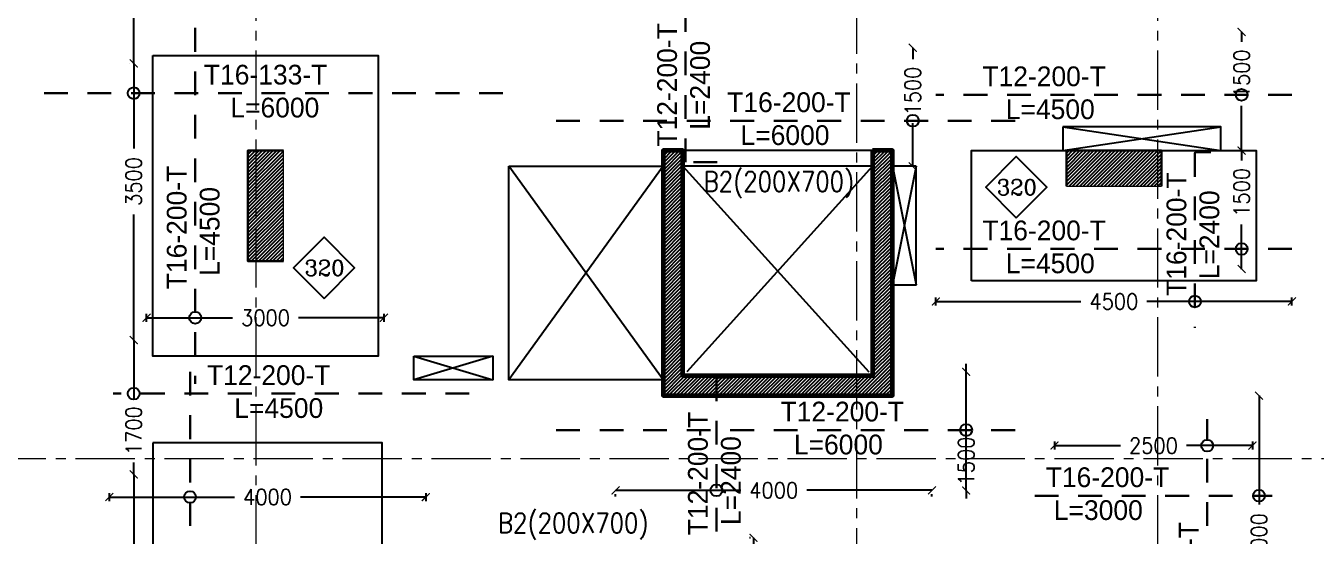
# Model space of a CAD drawing. Header units: millimetres. Extents: x -967280 to 3852, y 2833 to 1955156.
# Drawn here: x -735135 to -718821, y 895758 to 902215 of the extents above; entities that cross this region are included whole.
import ezdxf
from ezdxf.enums import TextEntityAlignment as Align

# ---------------------------------------------------------------- set-up
doc = ezdxf.new("R2010")
doc.units = ezdxf.units.MM
doc.header["$LTSCALE"] = 1000
doc.header["$PDMODE"] = 35
doc.header["$PDSIZE"] = 25
for name, pattern in [('$0$DASHED2', [0.375, 0.25, -0.125]), ('B05-FIRST FLOOR PLAN$0$DLINE', [0.55, 0.3, -0.25]), ('Columns_Structural070816$0$CENTER2', [1.125, 0.75, -0.125, 0.125, -0.125])]:
    doc.linetypes.add(name, pattern=pattern)
for name, color, linetype in [('B05-FIRST FLOOR PLAN$0$STR_ROOF RFT$0$S-SYMB', 30, 'Continuous'), ('S - col hach', 1, 'Continuous'), ('S - dot', 1, 'Continuous'), ('S -Beams', 2, 'Continuous'), ('S-TEXT', 2, 'Continuous'), ('SLAB', 210, 'Continuous')]:
    doc.layers.add(name, color=color, linetype=linetype)
for name, color, linetype, lineweight in [('S - column', 6, 'Continuous', 60), ('ST-000-AXIS', 9, 'Columns_Structural070816$0$CENTER2', 9), ('ST-203-SLAB-TXT', 7, 'Continuous', 30), ('ST-206-SLAB-DIM', 1, 'Continuous', 20), ('ST-RFT-BOT', 2, '$0$DASHED2', 30), ('ST-RFT-TOP', 5, '$0$DASHED2', 30)]:
    doc.layers.add(name, color=color, linetype=linetype, lineweight=lineweight)
doc.styles.add('B05-FIRST FLOOR PLAN$0$XS-Roof RFT$0$T25-100', font='STENCIL.shx', dxfattribs={"height": 250})
doc.styles.add('ROMANC', font='romanc.shx')
doc.styles.add('ST-DIM', font='romans.shx', dxfattribs={"width": 0.85})
doc.styles.add('TUNELNO', font='romans.shx', dxfattribs={"width": 0.9})
doc.dimstyles.new('Copy(2) of DSEC', dxfattribs={"dimtxt": 200, "dimasz": 100, "dimexe": 50, "dimexo": 80, "dimgap": 100, "dimtad": 1, "dimdec": 0, "dimrnd": 5, "dimzin": 0, "dimdsep": 46, "dimtxsty": 'TUNELNO', "dimblk": 'ARCHTICK', "dimcen": 0.09, "dimclrd": 1, "dimclre": 1, "dimclrt": 3, "dimadec": 0, "dimazin": 0, "dimtfac": 0.78125, "dimtdec": 0, "dimtix": 1, "dimtmove": 2, "dimatfit": 3, "dimldrblk": 'ARCHTICK', "dimfxl": 1, "dimtolj": 1, "dimtzin": 0, "dimarcsym": 0})

# ---------------------------------------------------------------- blocks, each defined once
blk = doc.blocks.new('str col from 1st to 3rd')
at = {"layer": 'S - col hach'}
h = blk.add_hatch(dxfattribs=at)
h.set_pattern_fill('ANSI31', color=2, scale=10)
h.set_pattern_definition([(45, (233254.75, -297310.036), (-22.4506403, 22.4506403), [])])
h.paths.add_polyline_path([(-22200, -1300), (-21750, -1300), (-21750, 100), (-22200, 100)])
h = blk.add_hatch(dxfattribs=at)
h.set_pattern_fill('ANSI31', color=3, scale=10)
h.set_pattern_definition([(45, (-254348.726, -1220652.032), (-22.4506403, 22.4506403), [])])
h.paths.add_polyline_path([(-14300, 100), (-14300, -2750), (-16700, -2750), (-16700, 100), (-16950, 100), (-16950, -3000), (-14050, -3000), (-14050, 100)])
h = blk.add_hatch(dxfattribs=at)
h.set_pattern_fill('ANSI31', color=2, scale=10)
h.set_pattern_definition([(45, (-280598.722, -1227402.032), (-22.4506403, 22.4506403), [])])
h.paths.add_polyline_path([(-11143, -350), (-10650, -350), (-10650, 100), (-11850, 100), (-11850, -350)])
at = {"layer": 'S - column', "lineweight": 15}
for points in [[(-21750, 100), (-22200, 100), (-22200, -1300), (-21750, -1300)], [(-11850, -350), (-10650, -350), (-10650, 100), (-11850, 100)]]:
    blk.add_lwpolyline(points, close=True, dxfattribs=at)
at = {"layer": 'S - column', "color": 3}
blk.add_lwpolyline([(-14300, 100), (-14300, -2750), (-16700, -2750), (-16700, 100), (-16950, 100), (-16950, -3000), (-14050, -3000), (-14050, 100)], close=True, dxfattribs=at)
at = {"layer": 'ST-RFT-BOT', "color": 7, "linetype": 'Continuous', "ltscale": 30}
for points in [[(-21750, 100), (-22200, 100), (-22200, -1300), (-21750, -1300)], [(-11850, -350), (-11850, 100), (-10650, 100), (-10650, -350)]]:
    blk.add_lwpolyline(points, dxfattribs=at)
blk = doc.blocks.new('_ArchTick')
at = {"color": 0, "linetype": 'ByBlock', "const_width": 0.15}
blk.add_lwpolyline([(-0.5, -0.5), (0.5, 0.5)], dxfattribs=at)
blk = doc.blocks.new('*D919')
at = {"layer": 'Defpoints', "color": 0, "transparency": 16777216}
for p in [(-723891, 901938), (-723921, 900437), (-723891, 900437)]:
    blk.add_point(p, dxfattribs=at)
at = {"layer": 'ST-206-SLAB-DIM', "color": 1, "lineweight": -2, "transparency": 16777216}
for p, q in [((-723921, 901938), (-723921, 901793)), ((-723921, 900437), (-723921, 900985))]:
    blk.add_line(p, q, dxfattribs=at)
at = {"layer": 'ST-206-SLAB-DIM', "color": 1, "lineweight": -2, "transparency": 16777216, "xscale": 100, "yscale": 100, "zscale": 100}
for p, rotation in [((-723921, 901938), 90), ((-723921, 900437), 270)]:
    blk.add_blockref('_ArchTick', p, dxfattribs=dict(at, rotation=rotation))
at = {"layer": 'ST-206-SLAB-DIM', "color": 3, "transparency": 16777216, "insert": (-723921, 901389), "char_height": 200, "attachment_point": 5, "rotation": 90, "style": 'TUNELNO'}
blk.add_mtext('\\A1;1500', dxfattribs=at)
blk = doc.blocks.new('*D944')
at = {"layer": 'Defpoints', "color": 0, "transparency": 16777216}
for p in [(-733740, 904539), (-733770, 901740), (-733740, 901740)]:
    blk.add_point(p, dxfattribs=at)
at = {"layer": 'ST-206-SLAB-DIM', "color": 1, "lineweight": -2, "transparency": 16777216}
for p, q in [((-733820, 904539), (-733820, 904539)), ((-733770, 904539), (-733770, 903555)), ((-733770, 901740), (-733770, 902720)), ((-733820, 901740), (-733820, 901740))]:
    blk.add_line(p, q, dxfattribs=at)
at = {"layer": 'ST-206-SLAB-DIM', "color": 1, "lineweight": -2, "transparency": 16777216, "xscale": 100, "yscale": 100, "zscale": 100}
for p, rotation in [((-733770, 904539), 89.99795306700649), ((-733770, 901740), 269.9979530670065)]:
    blk.add_blockref('_ArchTick', p, dxfattribs=dict(at, rotation=rotation))
at = {"layer": 'ST-206-SLAB-DIM', "color": 3, "transparency": 16777216, "insert": (-733770, 903137), "char_height": 200, "attachment_point": 5, "rotation": 89.998, "style": 'TUNELNO'}
blk.add_mtext('\\A1;2800', dxfattribs=at)
blk = doc.blocks.new('*D945')
at = {"layer": 'Defpoints', "color": 0, "transparency": 16777216}
for p in [(-733770, 896540), (-733740, 896540), (-733740, 893039)]:
    blk.add_point(p, dxfattribs=at)
at = {"layer": 'ST-206-SLAB-DIM', "color": 1, "lineweight": -2, "transparency": 16777216}
for p, q in [((-733770, 896540), (-733770, 894946)), ((-733770, 893039), (-733770, 894112))]:
    blk.add_line(p, q, dxfattribs=at)
at = {"layer": 'ST-206-SLAB-DIM', "color": 1, "lineweight": -2, "transparency": 16777216, "xscale": 100, "yscale": 100, "zscale": 100}
for p, rotation in [((-733770, 896540), 90), ((-733770, 893039), 270)]:
    blk.add_blockref('_ArchTick', p, dxfattribs=dict(at, rotation=rotation))
at = {"layer": 'ST-206-SLAB-DIM', "color": 3, "transparency": 16777216, "insert": (-733770, 894529), "char_height": 200, "attachment_point": 5, "rotation": 90, "style": 'TUNELNO'}
blk.add_mtext('\\A1;3500', dxfattribs=at)
blk = doc.blocks.new('*D946')
at = {"layer": 'Defpoints', "color": 0, "transparency": 16777216}
for p in [(-734079, 896384), (-730078, 896384), (-730078, 896253)]:
    blk.add_point(p, dxfattribs=at)
at = {"layer": 'ST-206-SLAB-DIM', "color": 1, "lineweight": -2, "transparency": 16777216}
for p, q in [((-734079, 896304), (-734079, 896203)), ((-734079, 896253), (-732496, 896253)), ((-730078, 896253), (-731662, 896253)), ((-730078, 896304), (-730078, 896203))]:
    blk.add_line(p, q, dxfattribs=at)
at = {"layer": 'ST-206-SLAB-DIM', "color": 1, "lineweight": -2, "transparency": 16777216, "xscale": 100, "yscale": 100, "zscale": 100, "rotation": 180}
blk.add_blockref('_ArchTick', (-734079, 896253), dxfattribs=at)
at = {"layer": 'ST-206-SLAB-DIM', "color": 1, "lineweight": -2, "transparency": 16777216, "xscale": 100, "yscale": 100, "zscale": 100}
blk.add_blockref('_ArchTick', (-730078, 896253), dxfattribs=at)
at = {"layer": 'ST-206-SLAB-DIM', "color": 3, "transparency": 16777216, "insert": (-732079, 896253), "char_height": 200, "attachment_point": 5, "style": 'TUNELNO'}
blk.add_mtext('\\A1;4000', dxfattribs=at)
blk = doc.blocks.new('*D947')
at = {"layer": 'Defpoints', "color": 0, "transparency": 16777216}
for p in [(-733740, 901740), (-733770, 898239), (-733740, 898239)]:
    blk.add_point(p, dxfattribs=at)
at = {"layer": 'ST-206-SLAB-DIM', "color": 1, "lineweight": -2, "transparency": 16777216}
for p, q in [((-733770, 901740), (-733770, 900663)), ((-733770, 898239), (-733770, 899828))]:
    blk.add_line(p, q, dxfattribs=at)
at = {"layer": 'ST-206-SLAB-DIM', "color": 1, "lineweight": -2, "transparency": 16777216, "xscale": 100, "yscale": 100, "zscale": 100}
for p, rotation in [((-733770, 901740), 90), ((-733770, 898239), 270)]:
    blk.add_blockref('_ArchTick', p, dxfattribs=dict(at, rotation=rotation))
at = {"layer": 'ST-206-SLAB-DIM', "color": 3, "transparency": 16777216, "insert": (-733770, 900245), "char_height": 200, "attachment_point": 5, "rotation": 90, "style": 'TUNELNO'}
blk.add_mtext('\\A1;3500', dxfattribs=at)
blk = doc.blocks.new('*D948')
at = {"layer": 'Defpoints', "color": 0, "transparency": 16777216}
for p in [(-733607, 898391), (-730606, 898521), (-730606, 898391)]:
    blk.add_point(p, dxfattribs=at)
at = {"layer": 'ST-206-SLAB-DIM', "color": 1, "lineweight": -2, "transparency": 16777216}
for p, q in [((-733607, 898471), (-733607, 898571)), ((-730606, 898471), (-730606, 898571)), ((-733607, 898521), (-732521, 898521)), ((-730606, 898521), (-731687, 898521))]:
    blk.add_line(p, q, dxfattribs=at)
at = {"layer": 'ST-206-SLAB-DIM', "color": 1, "lineweight": -2, "transparency": 16777216, "xscale": 100, "yscale": 100, "zscale": 100, "rotation": 180}
blk.add_blockref('_ArchTick', (-733607, 898521), dxfattribs=at)
at = {"layer": 'ST-206-SLAB-DIM', "color": 1, "lineweight": -2, "transparency": 16777216, "xscale": 100, "yscale": 100, "zscale": 100}
blk.add_blockref('_ArchTick', (-730606, 898521), dxfattribs=at)
at = {"layer": 'ST-206-SLAB-DIM', "color": 3, "transparency": 16777216, "insert": (-732104, 898521), "char_height": 200, "attachment_point": 5, "style": 'TUNELNO'}
blk.add_mtext('\\A1;3000', dxfattribs=at)
blk = doc.blocks.new('*D949')
at = {"layer": 'Defpoints', "color": 0, "transparency": 16777216}
for p in [(-733740, 898239), (-733770, 896540), (-733740, 896540)]:
    blk.add_point(p, dxfattribs=at)
at = {"layer": 'ST-206-SLAB-DIM', "color": 1, "lineweight": -2, "transparency": 16777216}
for p, q in [((-733770, 898239), (-733770, 897497)), ((-733770, 896540), (-733770, 896689))]:
    blk.add_line(p, q, dxfattribs=at)
at = {"layer": 'ST-206-SLAB-DIM', "color": 1, "lineweight": -2, "transparency": 16777216, "xscale": 100, "yscale": 100, "zscale": 100}
for p, rotation in [((-733770, 898239), 90), ((-733770, 896540), 270)]:
    blk.add_blockref('_ArchTick', p, dxfattribs=dict(at, rotation=rotation))
at = {"layer": 'ST-206-SLAB-DIM', "color": 3, "transparency": 16777216, "insert": (-733770, 897093), "char_height": 200, "attachment_point": 5, "rotation": 90, "style": 'TUNELNO'}
blk.add_mtext('\\A1;1700', dxfattribs=at)
blk = doc.blocks.new('*D956')
at = {"layer": 'Defpoints', "color": 0, "transparency": 16777216}
for p in [(-725936, 895737), (-725894, 895737), (-725894, 888737)]:
    blk.add_point(p, dxfattribs=at)
at = {"layer": 'ST-206-SLAB-DIM', "color": 1, "lineweight": -2, "transparency": 16777216}
for p, q in [((-725974, 895737), (-725986, 895737)), ((-725936, 895737), (-725936, 893655)), ((-725936, 888737), (-725936, 892821)), ((-725974, 888737), (-725986, 888737))]:
    blk.add_line(p, q, dxfattribs=at)
at = {"layer": 'ST-206-SLAB-DIM', "color": 1, "lineweight": -2, "transparency": 16777216, "xscale": 100, "yscale": 100, "zscale": 100}
for p, rotation in [((-725936, 895737), 90), ((-725936, 888737), 270)]:
    blk.add_blockref('_ArchTick', p, dxfattribs=dict(at, rotation=rotation))
at = {"layer": 'ST-206-SLAB-DIM', "color": 3, "transparency": 16777216, "insert": (-725936, 893238), "char_height": 200, "attachment_point": 5, "rotation": 90, "style": 'TUNELNO'}
blk.add_mtext('\\A1;7000', dxfattribs=at)
blk = doc.blocks.new('*D957')
at = {"layer": 'Defpoints', "color": 0, "transparency": 16777216}
for p in [(-723246, 897837), (-723216, 897837), (-723216, 896336)]:
    blk.add_point(p, dxfattribs=at)
at = {"layer": 'ST-206-SLAB-DIM', "color": 1, "lineweight": -2, "transparency": 16777216}
for p, q in [((-723246, 897837), (-723246, 897937)), ((-723246, 896336), (-723246, 897837)), ((-723246, 896336), (-723246, 896236))]:
    blk.add_line(p, q, dxfattribs=at)
at = {"layer": 'ST-206-SLAB-DIM', "color": 1, "lineweight": -2, "transparency": 16777216, "xscale": 100, "yscale": 100, "zscale": 100}
for p, rotation in [((-723246, 897837), 270), ((-723246, 896336), 90)]:
    blk.add_blockref('_ArchTick', p, dxfattribs=dict(at, rotation=rotation))
at = {"layer": 'ST-206-SLAB-DIM', "color": 3, "transparency": 16777216, "insert": (-723246, 896709), "char_height": 200, "attachment_point": 5, "rotation": 90, "style": 'TUNELNO'}
blk.add_mtext('\\A1;1500', dxfattribs=at)
blk = doc.blocks.new('*D958')
at = {"layer": 'Defpoints', "color": 0, "transparency": 16777216}
for p in [(-727679, 896338), (-723679, 896338), (-723679, 896338)]:
    blk.add_point(p, dxfattribs=at)
at = {"layer": 'ST-206-SLAB-DIM', "color": 1, "lineweight": -2, "transparency": 16777216}
for p, q in [((-727679, 896338), (-726096, 896338)), ((-727679, 896258), (-727679, 896288)), ((-723679, 896338), (-725262, 896338)), ((-723679, 896258), (-723679, 896288))]:
    blk.add_line(p, q, dxfattribs=at)
at = {"layer": 'ST-206-SLAB-DIM', "color": 1, "lineweight": -2, "transparency": 16777216, "xscale": 100, "yscale": 100, "zscale": 100, "rotation": 180}
blk.add_blockref('_ArchTick', (-727679, 896338), dxfattribs=at)
at = {"layer": 'ST-206-SLAB-DIM', "color": 1, "lineweight": -2, "transparency": 16777216, "xscale": 100, "yscale": 100, "zscale": 100}
blk.add_blockref('_ArchTick', (-723679, 896338), dxfattribs=at)
at = {"layer": 'ST-206-SLAB-DIM', "color": 3, "transparency": 16777216, "insert": (-725679, 896338), "char_height": 200, "attachment_point": 5, "style": 'TUNELNO'}
blk.add_mtext('\\A1;4000', dxfattribs=at)
blk = doc.blocks.new('*D979')
at = {"layer": 'Defpoints', "color": 0, "transparency": 16777216}
for p in [(-719734, 900637), (-719764, 899137), (-719734, 899137)]:
    blk.add_point(p, dxfattribs=at)
at = {"layer": 'ST-206-SLAB-DIM', "color": 1, "lineweight": -2, "transparency": 16777216}
for p, q in [((-719764, 900637), (-719764, 900512)), ((-719764, 899137), (-719764, 899703))]:
    blk.add_line(p, q, dxfattribs=at)
at = {"layer": 'ST-206-SLAB-DIM', "color": 1, "lineweight": -2, "transparency": 16777216, "xscale": 100, "yscale": 100, "zscale": 100}
for p, rotation in [((-719764, 900637), 90), ((-719764, 899137), 270)]:
    blk.add_blockref('_ArchTick', p, dxfattribs=dict(at, rotation=rotation))
at = {"layer": 'ST-206-SLAB-DIM', "color": 3, "transparency": 16777216, "insert": (-719764, 900108), "char_height": 200, "attachment_point": 5, "rotation": 90, "style": 'TUNELNO'}
blk.add_mtext('\\A1;1500', dxfattribs=at)
blk = doc.blocks.new('*D980')
at = {"layer": 'Defpoints', "color": 0, "transparency": 16777216}
for p in [(-719128, 898727), (-723629, 898596), (-719128, 898596)]:
    blk.add_point(p, dxfattribs=at)
at = {"layer": 'ST-206-SLAB-DIM', "color": 1, "lineweight": -2, "transparency": 16777216}
for p, q in [((-723629, 898676), (-723629, 898777)), ((-723629, 898727), (-721796, 898727)), ((-719128, 898727), (-720962, 898727)), ((-719128, 898676), (-719128, 898777))]:
    blk.add_line(p, q, dxfattribs=at)
at = {"layer": 'ST-206-SLAB-DIM', "color": 1, "lineweight": -2, "transparency": 16777216, "xscale": 100, "yscale": 100, "zscale": 100, "rotation": 180}
blk.add_blockref('_ArchTick', (-723629, 898727), dxfattribs=at)
at = {"layer": 'ST-206-SLAB-DIM', "color": 1, "lineweight": -2, "transparency": 16777216, "xscale": 100, "yscale": 100, "zscale": 100}
blk.add_blockref('_ArchTick', (-719128, 898727), dxfattribs=at)
at = {"layer": 'ST-206-SLAB-DIM', "color": 3, "transparency": 16777216, "insert": (-721379, 898727), "char_height": 200, "attachment_point": 5, "style": 'TUNELNO'}
blk.add_mtext('\\A1;4500', dxfattribs=at)
blk = doc.blocks.new('*D981')
at = {"layer": 'Defpoints', "color": 0, "transparency": 16777216}
for p in [(-719734, 902138), (-719764, 900637), (-719734, 900637)]:
    blk.add_point(p, dxfattribs=at)
at = {"layer": 'ST-206-SLAB-DIM', "color": 1, "lineweight": -2, "transparency": 16777216}
for p, q in [((-719764, 902138), (-719764, 902012)), ((-719764, 900637), (-719764, 901204))]:
    blk.add_line(p, q, dxfattribs=at)
at = {"layer": 'ST-206-SLAB-DIM', "color": 1, "lineweight": -2, "transparency": 16777216, "xscale": 100, "yscale": 100, "zscale": 100}
for p, rotation in [((-719764, 902138), 90), ((-719764, 900637), 270)]:
    blk.add_blockref('_ArchTick', p, dxfattribs=dict(at, rotation=rotation))
at = {"layer": 'ST-206-SLAB-DIM', "color": 3, "transparency": 16777216, "insert": (-719764, 901608), "char_height": 200, "attachment_point": 5, "rotation": 90, "style": 'TUNELNO'}
blk.add_mtext('\\A1;1500', dxfattribs=at)
blk = doc.blocks.new('*D984')
at = {"layer": 'Defpoints', "color": 0, "transparency": 16777216}
for p in [(-722129, 897034), (-719628, 897034), (-719628, 896904)]:
    blk.add_point(p, dxfattribs=at)
at = {"layer": 'ST-206-SLAB-DIM', "color": 1, "lineweight": -2, "transparency": 16777216}
for p, q in [((-722129, 896954), (-722129, 896854)), ((-719628, 896954), (-719628, 896854)), ((-722129, 896904), (-721296, 896904)), ((-719628, 896904), (-720462, 896904))]:
    blk.add_line(p, q, dxfattribs=at)
at = {"layer": 'ST-206-SLAB-DIM', "color": 1, "lineweight": -2, "transparency": 16777216, "xscale": 100, "yscale": 100, "zscale": 100, "rotation": 180}
blk.add_blockref('_ArchTick', (-722129, 896904), dxfattribs=at)
at = {"layer": 'ST-206-SLAB-DIM', "color": 1, "lineweight": -2, "transparency": 16777216, "xscale": 100, "yscale": 100, "zscale": 100}
blk.add_blockref('_ArchTick', (-719628, 896904), dxfattribs=at)
at = {"layer": 'ST-206-SLAB-DIM', "color": 3, "transparency": 16777216, "insert": (-720879, 896904), "char_height": 200, "attachment_point": 5, "style": 'TUNELNO'}
blk.add_mtext('\\A1;2500', dxfattribs=at)
blk = doc.blocks.new('*D971')
at = {"layer": 'Defpoints', "color": 0, "transparency": 16777216}
for p in [(-719544, 897536), (-719514, 897536), (-719514, 894537)]:
    blk.add_point(p, dxfattribs=at)
at = {"layer": 'ST-206-SLAB-DIM', "color": 1, "lineweight": -2, "transparency": 16777216}
for p, q in [((-719544, 897536), (-719544, 896157)), ((-719544, 894537), (-719544, 895323))]:
    blk.add_line(p, q, dxfattribs=at)
at = {"layer": 'ST-206-SLAB-DIM', "color": 1, "lineweight": -2, "transparency": 16777216, "xscale": 100, "yscale": 100, "zscale": 100}
for p, rotation in [((-719544, 897536), 90), ((-719544, 894537), 270)]:
    blk.add_blockref('_ArchTick', p, dxfattribs=dict(at, rotation=rotation))
at = {"layer": 'ST-206-SLAB-DIM', "color": 3, "transparency": 16777216, "insert": (-719544, 895740), "char_height": 200, "attachment_point": 5, "rotation": 90, "style": 'TUNELNO'}
blk.add_mtext('\\A1;3000', dxfattribs=at)
blk = doc.blocks.new('AXES-00')
at = {"layer": 'ST-000-AXIS'}
for p, q in [((525498.9, 750979.6), (525498.9, 695813.8)), ((533098.9, 695813.8), (533098.9, 750979.6)), ((536898.9, 750979.6), (536898.9, 695813.8)), ((575723.2, 719939.7), (505674.3, 719939.7))]:
    blk.add_line(p, q, dxfattribs=at)

msp = doc.modelspace()

# ---------------------------------------------------------------- linework, layer by layer
at = {"layer": 'B05-FIRST FLOOR PLAN$0$STR_ROOF RFT$0$S-SYMB'}
for centre in [(-733770.4, 901363), (-719764, 901341.5), (-723920.8, 901014.2), (-719764, 899392.1), (-720354.2, 898726.9), (-732992.8, 898521.4), (-733770.6, 897561.4), (-723246.4, 897099.9), (-720199.3, 896903.8), (-733058.3, 896253.4), (-726403.9, 896338.2), (-719544.2, 896269.9)]:
    msp.add_circle(centre, 75, dxfattribs=at)
at = {"layer": 'S - dot'}
for p, q in [((-727078.7, 900437.4), (-729028.7, 897737.4)), ((-727078.7, 897737.4), (-729028.7, 900437.4)), ((-726828.7, 900437.4), (-724478.7, 897837.4)), ((-724428.7, 900437.4), (-726778.7, 897837.4))]:
    msp.add_line(p, q, dxfattribs=at)
for points in [[(-722025, 900937.4), (-720028.6, 900637.4)], [(-722025, 900637.4), (-720028.6, 900937.4)], [(-723878.7, 900437.4), (-724178.7, 898937.4)], [(-724178.7, 900437.4), (-723878.7, 898937.4)], [(-729228.7, 898037.4), (-730228.6, 897737.4)], [(-730228.6, 898037.4), (-729228.7, 897737.4)]]:
    msp.add_lwpolyline(points, dxfattribs=at)
at = {"layer": 'S -Beams'}
for p, q in [((-724428.7, 900637.4), (-726828.7, 900637.4)), ((-724428.7, 900437.4), (-726828.7, 900437.4))]:
    msp.add_line(p, q, dxfattribs=at)
at = {"layer": 'S -Beams', "color": 1}
msp.add_lwpolyline([(-722025, 900937.4), (-722025, 900637.4), (-720028.6, 900637.4), (-720028.6, 900937.4), (-722025, 900937.4)], dxfattribs=at)
at = {"layer": 'S -Beams'}
for points in [[(-729028.7, 900437.4), (-727078.7, 900437.4), (-727078.7, 897737.4), (-729028.7, 897737.4)], [(-723878.7, 900437.4), (-724178.7, 900437.4), (-724178.7, 898937.4), (-723878.7, 898937.4)]]:
    msp.add_lwpolyline(points, close=True, dxfattribs=at)
at = {"layer": 'S -Beams', "color": 1}
msp.add_lwpolyline([(-730228.6, 898037.4), (-729228.7, 898037.4), (-729228.7, 897737.4), (-730228.6, 897737.4)], close=True, dxfattribs=at)
at = {"layer": 'S-TEXT', "color": 7, "true_color": 0xffffff}
for points in [[(-722612.6, 899787), (-722225.5, 900174.2), (-722612.6, 900561.3), (-722999.8, 900174.2)], [(-731364.6, 898766.1), (-730977.4, 899153.3), (-731364.6, 899540.4), (-731751.7, 899153.3)]]:
    msp.add_lwpolyline(points, close=True, dxfattribs=at)
at = {"layer": 'SLAB', "color": 2, "linetype": 'Continuous', "ltscale": 30}
for points in [[(-733528.7, 901837.4), (-730678.7, 901837.4), (-730678.7, 898037.4), (-733528.7, 898037.4)], [(-723178.7, 898987.4), (-723178.7, 900637.4), (-719578.7, 900637.4), (-719578.7, 898987.4)], [(-733528.7, 896937.5), (-733528.7, 892737.3), (-730628.7, 892737.3), (-730628.7, 896937.5)]]:
    msp.add_lwpolyline(points, close=True, dxfattribs=at)
at = {"layer": 'ST-RFT-TOP', "linetype": 'B05-FIRST FLOOR PLAN$0$DLINE'}
for points in [[(-726393.4, 900489), (-726793.4, 900489), (-726793.4, 902689)], [(-732992.8, 902187.4), (-732992.8, 897687.4)], [(-729103.7, 901363), (-735103.7, 901363)], [(-719128.7, 901341.5), (-723628.7, 901341.5)], [(-722628.7, 901014.2), (-728628.7, 901014.2)], [(-719128.7, 899392.1), (-723628.7, 899392.1)], [(-733058.3, 897837.4), (-733058.3, 891837.4)], [(-726203.9, 897767.4), (-726403.9, 897767.4), (-726403.9, 895567.4)], [(-729528.9, 897561.4), (-734028.9, 897561.4)], [(-720199.3, 894237.4), (-720199.3, 897237.4)], [(-722628.7, 897099.9), (-728628.7, 897099.9)], [(-722378.7, 896269.9), (-719378.7, 896269.9)]]:
    msp.add_lwpolyline(points, dxfattribs=at)
msp.add_lwpolyline([(-720154.2, 900617.4), (-720341.7, 900617.4, 0.4142136), (-720354.2, 900604.9), (-720354.2, 898392.7)], format="xyb", dxfattribs=at)

# ---------------------------------------------------------------- block references
at = {"layer": 'S -Beams'}
msp.add_blockref('AXES-00', (-1257727.6, 176797.6), dxfattribs=at)
at = {"layer": 'ST-RFT-BOT', "color": 3, "linetype": 'Continuous'}
msp.add_blockref('str col from 1st to 3rd', (-710128.7, 900537.4), dxfattribs=at)

# ---------------------------------------------------------------- texts
at = {"layer": 'S-TEXT', "color": 3, "char_height": 196, "attachment_point": 1, "style": 'ROMANC'}
for insert in [(-722859.1, 900270.2), (-731611, 899249.3)]:
    msp.add_mtext_dynamic_manual_height_columns('320', width=592857.868, gutter_width=980, heights=[0], dxfattribs=dict(at, insert=insert))
at = {"layer": 'ST-203-SLAB-TXT', "style": 'B05-FIRST FLOOR PLAN$0$XS-Roof RFT$0$T25-100'}
for s, p in [('T12-200-T', (-726902.7, 900687)), ('L=2400', (-726486, 900900.6)), ('T16-200-T', (-733102.1, 898882.7)), ('T16-200-T', (-720463.4, 898798.4)), ('L=4500', (-732685.4, 899050.8)), ('L=2400', (-720046.8, 899008.1)), ('T12-200-T', (-726513.2, 895770.2)), ('L=2400', (-726096.5, 895899.1)), ('T16-200-T', (-720308.6, 894375.8))]:
    msp.add_text(s, height=250, rotation=90, dxfattribs=at).set_placement(p)
for s, p in [('T16-133-T', (-732883.4, 901472.2)), ('T12-200-T', (-723041.8, 901450.8)), ('L=6000', (-732549, 901055.6)), ('T16-200-T', (-726267.1, 901123.5)), ('L=4500', (-722745.6, 901034.1)), ('L=6000', (-726099, 900706.8)), ('T16-200-T', (-723041.8, 899501.3)), ('L=4500', (-722745.6, 899084.6)), ('T12-200-T', (-732844.3, 897670.6)), ('L=4500', (-732499.2, 897254)), ('T12-200-T', (-725592.7, 897209.2)), ('L=6000', (-725424.6, 896792.5)), ('T16-200-T', (-722240.2, 896379.1)), ('L=3000', (-722138.3, 895962.5))]:
    msp.add_text(s, height=250, dxfattribs=at).set_placement(p)
at = {"layer": 'ST-203-SLAB-TXT', "style": 'ST-DIM', "width": 0.85}
for p in [(-725614.1, 900245.2), (-728214.1, 895925.4)]:
    msp.add_text('B2(200X700)', height=250, dxfattribs=at).set_placement(p, align=Align.MIDDLE_CENTER)

# ---------------------------------------------------------------- dimensions: what is measured, and where the dimension line sits
at = {"layer": 'ST-206-SLAB-DIM'}
for base, p1, p2, angle, picture, middle in [((-733770.5, 901740.3), (-733740.4, 904539.4), (-733740.5, 901740.3), 269.99795, '*D944', (-733770.4, 903137.4)), ((-719764.1, 900637.4), (-719734.1, 902137.8), (-719734.1, 900637.4), 270, '*D981', (-719764.1, 901608)), ((-723920.9, 900437.4), (-723890.9, 901938.3), (-723890.9, 900437.4), 270, '*D919', (-723920.9, 901389.2)), ((-733770.5, 898239.4), (-733740.5, 901740.3), (-733740.5, 898239.4), 270, '*D947', (-733770.5, 900245.4)), ((-719764.0591, 899136.9202), (-719734.0591, 900637.3683), (-719734.0591, 899136.9202), 270, '*D979', (-719764.0591, 900107.5222)), ((-719128.2, 898726.9), (-723629.1, 898596.3), (-719128.2, 898596.3), 0, '*D980', (-721378.7, 898726.9)), ((-730605.7, 898521.4), (-733606.6, 898390.8), (-730605.7, 898390.8), 0, '*D948', (-732103.7, 898521.4)), ((-733770.4, 896540.3), (-733740.4, 898239.4), (-733740.4, 896540.3), 270, '*D949', (-733770.4, 897093.1)), ((-723246.4, 897837.4), (-723216.4, 896336.5), (-723216.4, 897837.4), 90, '*D957', (-723246.4, 896709.1)), ((-719544.1, 897536.1), (-719514.1, 894537.4), (-719514.1, 897536.1), 90, '*D971', (-719544.1, 895740)), ((-719628.2, 896903.8), (-722129.1, 897034.5), (-719628.2, 897034.5), 0, '*D984', (-720878.7, 896903.8)), ((-733770.5, 896540.3), (-733740.5, 893039.4), (-733740.5, 896540.3), 90, '*D945', (-733770.5, 894529.3)), ((-730078.2, 896253.4), (-734079.1, 896384), (-730078.2, 896384), 0, '*D946', (-732078.7, 896253.4)), ((-725936.2, 895737.4), (-725894.2, 888737.4), (-725894.2, 895737.4), 90, '*D956', (-725936.2, 893238))]:
    dim = msp.add_linear_dim(base=base, p1=p1, p2=p2, angle=angle, dimstyle='Copy(2) of DSEC', dxfattribs=at)
    dim.commit()
    dim.dimension.update_dxf_attribs({"geometry": picture, "text_midpoint": middle, "dimtype": 161})
dim = msp.add_linear_dim(base=(-723678.7, 896338.1), p1=(-727678.7, 896338.2), p2=(-723678.7, 896338.2), dimstyle='Copy(2) of DSEC', dxfattribs=at)
dim.commit()
dim.dimension.update_dxf_attribs({"geometry": '*D958', "text_midpoint": (-725678.7, 896338.1), "dimtype": 160})

doc.saveas('drawing.dxf')
